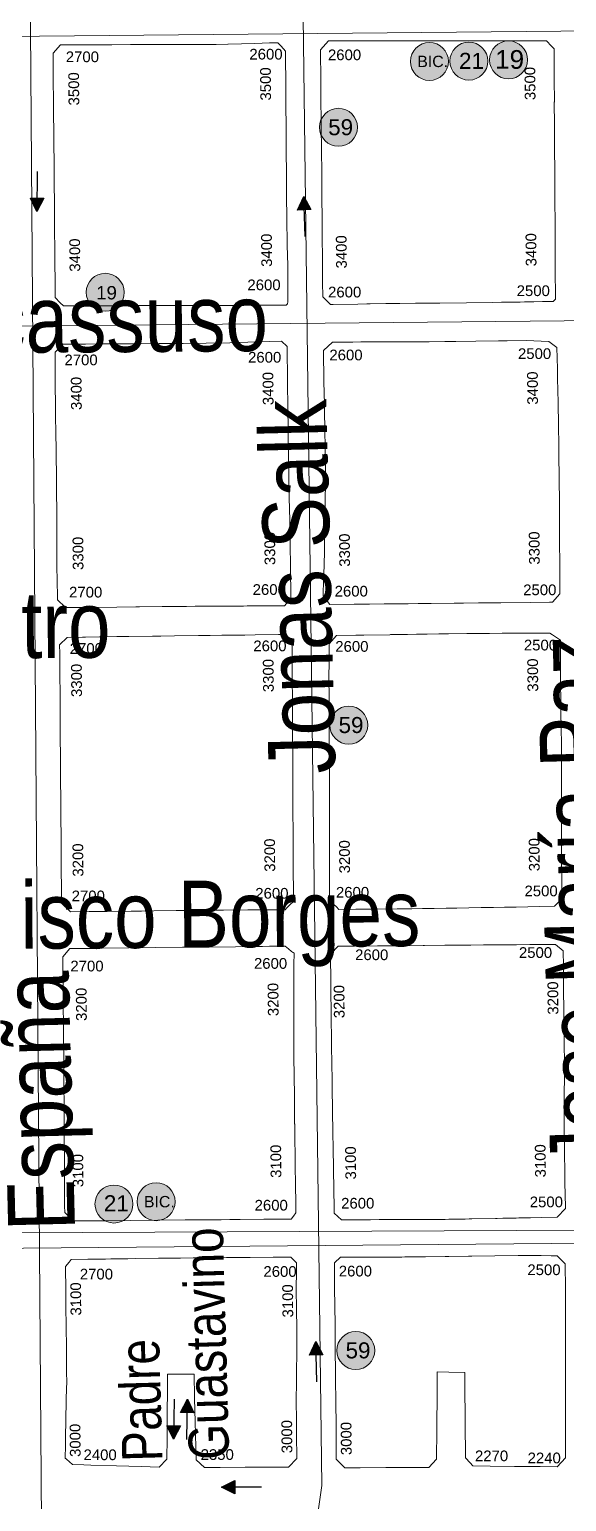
# Model space of a CAD drawing. Header units: millimetres. Extents: x 11558 to 23675, y 49449 to 61482.
# Drawn here: x 18651 to 18852, y 56912 to 57463 of the extents above; entities that cross this region are included whole.
import ezdxf

# ---------------------------------------------------------------- set-up
doc = ezdxf.new("R2010")
doc.units = ezdxf.units.MM
for name, color, linetype in [('0. plano base - nombres calles', 22, 'Continuous'), ('0. Plano Base - PLANO', 254, 'Continuous'), ('0. Plano base - sentido calles', 253, 'Continuous'), ('7. puesta en valor CC la lucila', 212, 'Continuous'), ('numeración', 7, 'Continuous')]:
    doc.layers.add(name, color=color, linetype=linetype)
for name, color, linetype, true_color in [('Linea 19 Estación Carapachay', 7, 'Continuous', 0xa80000), ('Linea 19 Plaza Miserere', 7, 'Continuous', 0x575757), ('Linea 21 IDA Ramal F', 7, 'Continuous', 0x001861), ('Linea 21 IDA Ramal G', 7, 'Continuous', 0x001861), ('Linea 21 REGRESO Ramal F', 7, 'Continuous', 0x0a47ff), ('Linea 21 REGRO Ramal G', 7, 'Continuous', 0x0a47ff), ('Linea 59 Por Barrio Golf IDA', 7, 'Continuous', 0x007038), ('Linea 59 Por Barrio Golf VUELTA', 7, 'Continuous', 0xffd147), ('Linea 59 Por la Lucila IDA', 7, 'Continuous', 0x007038)]:
    doc.layers.add(name, color=color, linetype=linetype, true_color=true_color)
doc.layers.add('Linea Bicentenario Nueva', color=7, linetype='Continuous', true_color=0x0000cc, transparency=0.05)
doc.layers.get('7. puesta en valor CC la lucila').off()
doc.styles.get("Standard").update_dxf_attribs({"font": 'arial.ttf'})

# ---------------------------------------------------------------- blocks, each defined once
blk = doc.blocks.new('MANZANAS')
at = {"layer": '0. Plano Base - PLANO', "color": 0, "linetype": 'Continuous', "lineweight": 5}
for points in [[(5637364.52, 6180700.73), (5637363.63, 6180700.25), (5637362.07, 6180700.73), (5637359.78, 6180701.44), (5637357.23, 6180706.26), (5637355.62, 6180709.29), (5637353.63, 6180713.06), (5637353.35, 6180713.58), (5637352.5, 6180715.18), (5637352.22, 6180715.7), (5637351.53, 6180717.02), (5637350.82, 6180718.34), (5637348.12, 6180723.44), (5637346.3, 6180726.87), (5637342.16, 6180734.69), (5637338.09, 6180742.37), (5637334.02, 6180749.98), (5637329.91, 6180757.68), (5637327.97, 6180761.31), (5637326, 6180765), (5637321.87, 6180772.75), (5637316.37, 6180783.05), (5637317.46, 6180787.43), (5637324.42, 6180791.04), (5637330.71, 6180794.3), (5637334.43, 6180796.22), (5637342.18, 6180800.24), (5637345.26, 6180801.83), (5637349.82, 6180804.2), (5637357.46, 6180808.15), (5637365.14, 6180812.13), (5637372.91, 6180816.16), (5637383.09, 6180821.5), (5637389.87, 6180825.07), (5637392.44, 6180824.17), (5637393.34, 6180823.86), (5637393.82, 6180823.69), (5637396.24, 6180819.1), (5637399.09, 6180813.68), (5637399.12, 6180813.63), (5637403.07, 6180806.13), (5637403.09, 6180806.08), (5637407.14, 6180798.47), (5637411.14, 6180790.82), (5637415.26, 6180782.99), (5637420.01, 6180773.99), (5637424.54, 6180765.4), (5637424.56, 6180765.35), (5637425.97, 6180762.67), (5637427.66, 6180759.46), (5637429.12, 6180756.69), (5637430.4, 6180754.26), (5637430.55, 6180753.97), (5637432.15, 6180750.94), (5637432.4, 6180750.47), (5637437.06, 6180741.62), (5637437.19, 6180741.39), (5637437.46, 6180740.87), (5637437.11, 6180739.67), (5637436.78, 6180739.49), (5637436.34, 6180739.25), (5637433.56, 6180737.74), (5637430.74, 6180736.22), (5637427.62, 6180734.53), (5637426.22, 6180733.77), (5637425.86, 6180733.57), (5637420.7, 6180730.78), (5637420.07, 6180730.44), (5637417.27, 6180728.92), (5637408.56, 6180724.2), (5637399.79, 6180719.54), (5637399.22, 6180719.24), (5637398.52, 6180718.87), (5637394.72, 6180716.87), (5637391.68, 6180715.27), (5637386.52, 6180712.53), (5637383.76, 6180711.05), (5637381.89, 6180710.05), (5637376.74, 6180707.29), (5637375.6, 6180706.68), (5637372.68, 6180705.11)], [(5637282.16, 6180657.34), (5637275.19, 6180653.69), (5637273.63, 6180654.2), (5637271.03, 6180655.05), (5637266.98, 6180662.69), (5637266.12, 6180664.31), (5637261.85, 6180672.36), (5637260, 6180675.83), (5637257.92, 6180679.75), (5637256.07, 6180683.23), (5637253.83, 6180687.46), (5637251.65, 6180691.57), (5637249.9, 6180694.86), (5637249.67, 6180695.3), (5637241.78, 6180710.17), (5637241.57, 6180710.55), (5637239.3, 6180714.83), (5637237.55, 6180718.12), (5637235.82, 6180721.39), (5637233.58, 6180725.62), (5637229.81, 6180732.72), (5637228.14, 6180735.86), (5637229.2, 6180739.88), (5637235.3, 6180743.07), (5637236.29, 6180743.59), (5637241.68, 6180746.4), (5637244.37, 6180747.81), (5637244.81, 6180748.03), (5637245.83, 6180748.57), (5637246.24, 6180748.78), (5637252.42, 6180752.01), (5637254.99, 6180753.35), (5637255.17, 6180753.45), (5637259.09, 6180755.5), (5637261.64, 6180756.83), (5637269.04, 6180760.69), (5637271.9, 6180762.19), (5637276.83, 6180764.76), (5637280.87, 6180766.87), (5637284.61, 6180768.95), (5637284.78, 6180769.04), (5637289.16, 6180771.48), (5637293.53, 6180773.91), (5637298.26, 6180776.54), (5637301.07, 6180778.1), (5637302.72, 6180777.49), (5637305.01, 6180776.65), (5637305.97, 6180774.82), (5637307.67, 6180771.61), (5637309.09, 6180768.91), (5637310.31, 6180766.61), (5637314.27, 6180759.1), (5637318.41, 6180751.27), (5637320.34, 6180747.62), (5637322.4, 6180743.72), (5637326.54, 6180735.88), (5637328.07, 6180733.01), (5637330.49, 6180728.44), (5637331.8, 6180725.98), (5637332.79, 6180724.11), (5637334.62, 6180720.66), (5637338.58, 6180713.22), (5637339.28, 6180712.05), (5637340.79, 6180709.5), (5637342.92, 6180705.45), (5637344.04, 6180703.31), (5637344.96, 6180701.55), (5637346.6, 6180698.4), (5637348.37, 6180695), (5637348.5, 6180694.74), (5637348.99, 6180693.76), (5637349.36, 6180693.01), (5637349.05, 6180692.4), (5637348.27, 6180691.99), (5637340.57, 6180687.91), (5637340.2, 6180687.71), (5637337.09, 6180686.06), (5637335.02, 6180684.97), (5637330.28, 6180682.48), (5637322.7, 6180678.58), (5637318.85, 6180676.55), (5637314.95, 6180674.51), (5637313.7, 6180673.85), (5637307.23, 6180670.46), (5637303.38, 6180668.45), (5637299.55, 6180666.44), (5637296.18, 6180664.68), (5637291.89, 6180662.43), (5637288.92, 6180660.88), (5637285.56, 6180659.12)], [(5637423.2, 6180604.76), (5637415.19, 6180600.51), (5637411.49, 6180602.15), (5637410.94, 6180603.31), (5637409.35, 6180606.68), (5637407.75, 6180609.98), (5637406.61, 6180612.33), (5637406.03, 6180613.54), (5637404.68, 6180616.32), (5637403.38, 6180618.98), (5637402.82, 6180620.15), (5637399.11, 6180627.81), (5637396.36, 6180633.12), (5637395.12, 6180635.51), (5637393.39, 6180638.85), (5637392.68, 6180640.22), (5637391.09, 6180643.29), (5637387.02, 6180650.96), (5637382.98, 6180658.42), (5637380.43, 6180663.12), (5637378.9, 6180665.95), (5637374.78, 6180673.54), (5637372.92, 6180676.98), (5637371.19, 6180680.17), (5637369.27, 6180683.71), (5637370.85, 6180688.09), (5637377.58, 6180691.63), (5637380.18, 6180692.99), (5637381, 6180693.42), (5637381.17, 6180693.51), (5637382.35, 6180694.13), (5637382.54, 6180694.23), (5637387.36, 6180696.76), (5637391.33, 6180698.85), (5637394.99, 6180700.77), (5637402.89, 6180704.91), (5637408.02, 6180707.63), (5637410.49, 6180708.95), (5637411.66, 6180709.58), (5637418.3, 6180713.13), (5637425.72, 6180717.11), (5637428.6, 6180718.65), (5637434.93, 6180722.04), (5637442.52, 6180725.61), (5637446.27, 6180725.01), (5637450.12, 6180718.02), (5637451.86, 6180714.84), (5637456.17, 6180707), (5637460.32, 6180699.37), (5637460.94, 6180698.2), (5637461.48, 6180697.2), (5637462.68, 6180694.94), (5637464.24, 6180692.04), (5637465.13, 6180690.36), (5637465.33, 6180689.99), (5637465.72, 6180689.26), (5637466.58, 6180687.66), (5637468.44, 6180684.17), (5637469.3, 6180682.56), (5637471.06, 6180679.28), (5637472.55, 6180676.49), (5637476.5, 6180669.04), (5637476.82, 6180668.42), (5637477.79, 6180666.57), (5637478.84, 6180664.56), (5637480.69, 6180661.02), (5637484.57, 6180653.58), (5637485.96, 6180650.93), (5637489.21, 6180644.71), (5637489.75, 6180643.67), (5637488.76, 6180639.65), (5637487.76, 6180639.13), (5637481.4, 6180635.74), (5637471.74, 6180630.59), (5637464.29, 6180626.62), (5637459.36, 6180624), (5637456.25, 6180622.34), (5637448.72, 6180618.33), (5637445.24, 6180616.48), (5637444.42, 6180616.04), (5637441.05, 6180614.24), (5637438.04, 6180612.64), (5637433.18, 6180610.06), (5637428.31, 6180607.47), (5637426, 6180606.25)], [(5637334.96, 6180557.55), (5637327.97, 6180553.85), (5637327.82, 6180553.9), (5637323.96, 6180555.1), (5637320.07, 6180562.25), (5637318.49, 6180565.16), (5637314.51, 6180572.73), (5637312.46, 6180576.62), (5637310.4, 6180580.54), (5637308.55, 6180584.07), (5637307.06, 6180586.9), (5637306.41, 6180588.13), (5637303.64, 6180593.39), (5637302.21, 6180596.1), (5637298.69, 6180602.62), (5637298.38, 6180603.19), (5637298.28, 6180603.38), (5637298.12, 6180603.67), (5637294.05, 6180611.22), (5637292.14, 6180614.75), (5637290.28, 6180618.18), (5637289.91, 6180618.87), (5637285.85, 6180626.47), (5637282.26, 6180633.33), (5637280.43, 6180636.81), (5637281.57, 6180640.86), (5637288.83, 6180644.67), (5637288.9, 6180644.71), (5637289.15, 6180644.84), (5637294.04, 6180647.42), (5637295.63, 6180648.26), (5637298.38, 6180649.71), (5637306.01, 6180653.72), (5637313.48, 6180657.66), (5637321.11, 6180661.68), (5637321.43, 6180661.85), (5637329.08, 6180665.88), (5637336.79, 6180670.13), (5637342.78, 6180673.47), (5637345.69, 6180675.09), (5637353.78, 6180679.59), (5637356.47, 6180678.82), (5637362.77, 6180667.09), (5637363.89, 6180664.99), (5637366.36, 6180660.39), (5637366.78, 6180659.61), (5637366.96, 6180659.27), (5637369.03, 6180655.4), (5637369.37, 6180654.78), (5637370.89, 6180651.94), (5637370.93, 6180651.87), (5637372.54, 6180648.9), (5637374.92, 6180644.5), (5637379.11, 6180636.75), (5637383.28, 6180629.05), (5637387.41, 6180621.42), (5637391.6, 6180613.67), (5637395.64, 6180606.2), (5637401.07, 6180596.16), (5637401.27, 6180595.79), (5637400.43, 6180592.26), (5637400.25, 6180592.17), (5637397.94, 6180590.95), (5637390.7, 6180587.13), (5637389.41, 6180586.45), (5637388.06, 6180585.74), (5637386.83, 6180585.09), (5637384.02, 6180583.61), (5637383.47, 6180583.32), (5637383.04, 6180583.09), (5637382.62, 6180582.87), (5637380.34, 6180581.67), (5637375.58, 6180579.16), (5637370.83, 6180576.66), (5637367.95, 6180575.14), (5637367.44, 6180574.87), (5637360.27, 6180571.06), (5637359.9, 6180570.86), (5637352.43, 6180566.87), (5637351.15, 6180566.19), (5637344.89, 6180562.84)], [(5637476.46, 6180503.75), (5637470.87, 6180500.77), (5637470.48, 6180500.89), (5637469.92, 6180501.07), (5637466.18, 6180502.1), (5637464.96, 6180504.43), (5637462.95, 6180508.31), (5637461.88, 6180510.36), (5637460.64, 6180512.75), (5637459.21, 6180515.51), (5637456.02, 6180521.66), (5637454.1, 6180525.44), (5637452.1, 6180529.3), (5637450.15, 6180533.02), (5637448.13, 6180536.86), (5637445.83, 6180541.24), (5637443.98, 6180544.76), (5637436.27, 6180559.45), (5637432.5, 6180566.64), (5637431.59, 6180568.36), (5637427, 6180577.11), (5637425.34, 6180580.35), (5637424.13, 6180582.73), (5637421.77, 6180587.35), (5637422.81, 6180591.35), (5637429.15, 6180594.77), (5637431.84, 6180596.22), (5637440.35, 6180600.81), (5637440.54, 6180600.91), (5637440.67, 6180600.98), (5637444.96, 6180603.3), (5637446.15, 6180603.94), (5637449.13, 6180605.55), (5637451.56, 6180606.86), (5637452.61, 6180607.42), (5637456.46, 6180609.5), (5637458.27, 6180610.48), (5637459.65, 6180611.22), (5637465.67, 6180614.47), (5637472.77, 6180618.2), (5637473.27, 6180618.47), (5637477.45, 6180620.67), (5637480.09, 6180622.06), (5637481.4, 6180622.75), (5637484.42, 6180624.34), (5637493.19, 6180628.96), (5637494.47, 6180628.81), (5637498, 6180628.42), (5637503.43, 6180617.84), (5637505.82, 6180613.4), (5637508.07, 6180609.21), (5637509.21, 6180607.09), (5637511.12, 6180603.54), (5637512.86, 6180600.3), (5637516.73, 6180593.11), (5637518.24, 6180590.22), (5637520.4, 6180586.09), (5637524.67, 6180577.91), (5637526.79, 6180573.83), (5637528.71, 6180570.17), (5637530.75, 6180566.25), (5637532.83, 6180562.28), (5637534.47, 6180559.12), (5637535, 6180558.11), (5637536.14, 6180555.92), (5637537.45, 6180553.42), (5637539.05, 6180550.35), (5637540.73, 6180547.12), (5637541.84, 6180545.01), (5637542.48, 6180543.77), (5637543.06, 6180542.67), (5637542.98, 6180542.43), (5637541.89, 6180539.11), (5637541.71, 6180539), (5637536.83, 6180536.25), (5637533.14, 6180534.24), (5637529.31, 6180532.16), (5637525.51, 6180530.1), (5637521.86, 6180528.12), (5637517.75, 6180525.89), (5637513.73, 6180523.71), (5637509.75, 6180521.55), (5637506.22, 6180519.64), (5637502.36, 6180517.56), (5637498.43, 6180515.47), (5637494.95, 6180513.61), (5637490.75, 6180511.37), (5637490.13, 6180511.04), (5637483.13, 6180507.31)], [(5637388.3, 6180456.99), (5637382.06, 6180453.66), (5637377.66, 6180454.96), (5637374.66, 6180460.62), (5637372.13, 6180465.41), (5637367.39, 6180474.37), (5637365.85, 6180477.29), (5637362.91, 6180482.84), (5637361.29, 6180485.9), (5637359.66, 6180488.98), (5637358.7, 6180490.8), (5637356.85, 6180494.3), (5637354.96, 6180497.88), (5637353.64, 6180500.36), (5637352.01, 6180503.46), (5637351.42, 6180504.56), (5637349.16, 6180508.84), (5637347.24, 6180512.47), (5637347.1, 6180512.73), (5637342.31, 6180521.8), (5637342.14, 6180522.1), (5637336.64, 6180532.51), (5637333.81, 6180537.86), (5637332.56, 6180540.22), (5637332.42, 6180540.49), (5637333.62, 6180544.22), (5637338.65, 6180546.95), (5637339.15, 6180547.22), (5637339.7, 6180547.52), (5637344.31, 6180550.01), (5637346.37, 6180551.13), (5637350.04, 6180553.1), (5637350.17, 6180553.17), (5637354.02, 6180555.22), (5637361.8, 6180559.38), (5637364.55, 6180560.86), (5637369.07, 6180563.27), (5637376.98, 6180567.5), (5637380.84, 6180569.56), (5637384.63, 6180571.59), (5637392.22, 6180575.65), (5637395.66, 6180577.49), (5637403.42, 6180581.64), (5637404.92, 6180582.44), (5637405.31, 6180582.65), (5637409.27, 6180581.32), (5637410.29, 6180579.37), (5637412.34, 6180575.47), (5637414.48, 6180571.41), (5637416.42, 6180567.71), (5637418.41, 6180563.93), (5637419.97, 6180560.98), (5637421.87, 6180557.36), (5637422.09, 6180556.94), (5637423.44, 6180554.38), (5637424.1, 6180553.11), (5637425.31, 6180550.82), (5637428.2, 6180545.33), (5637431.95, 6180538.2), (5637439.51, 6180523.82), (5637441.51, 6180520.02), (5637443.6, 6180516.05), (5637445.57, 6180512.3), (5637447.61, 6180508.42), (5637449.92, 6180504.04), (5637451.58, 6180500.87), (5637453.41, 6180497.4), (5637454.35, 6180495.61), (5637453.81, 6180493.8), (5637453.3, 6180492.13), (5637453.06, 6180491.33), (5637450.33, 6180489.92), (5637444.76, 6180487.06), (5637440.73, 6180484.94), (5637432.67, 6180480.64), (5637430.23, 6180479.34), (5637424.9, 6180476.5), (5637421.66, 6180474.77), (5637417.35, 6180472.47), (5637417.04, 6180472.31), (5637409.59, 6180468.34), (5637405.6, 6180466.21), (5637402.1, 6180464.34), (5637394.2, 6180460.14), (5637391.64, 6180458.77)], [(5637527.66, 6180399.41), (5637525.25, 6180398.15), (5637521.7, 6180399.11), (5637519.69, 6180402.82), (5637518.54, 6180404.94), (5637517.71, 6180406.47), (5637516.5, 6180408.7), (5637516.31, 6180409.05), (5637515.04, 6180411.39), (5637512.95, 6180415.25), (5637510.86, 6180419.1), (5637509.47, 6180421.66), (5637508, 6180424.38), (5637506.72, 6180426.74), (5637504.07, 6180431.62), (5637502.67, 6180434.22), (5637500, 6180439.17), (5637498.58, 6180441.83), (5637494.49, 6180449.48), (5637492.59, 6180453.03), (5637490.4, 6180457.12), (5637487.5, 6180462.54), (5637486.22, 6180464.92), (5637482.14, 6180472.55), (5637480.83, 6180475.01), (5637475.8, 6180484.41), (5637475.9, 6180484.76), (5637477, 6180488.46), (5637477.33, 6180488.64), (5637482.38, 6180491.29), (5637489.99, 6180495.33), (5637492.92, 6180496.89), (5637497.72, 6180499.44), (5637505.09, 6180503.35), (5637505.47, 6180503.56), (5637512.25, 6180507.16), (5637512.56, 6180507.33), (5637517.22, 6180509.79), (5637517.94, 6180510.18), (5637520.76, 6180511.67), (5637525.04, 6180513.93), (5637527.82, 6180515.4), (5637528.07, 6180515.53), (5637532.64, 6180517.95), (5637535.89, 6180519.67), (5637540.31, 6180522.01), (5637543.35, 6180523.62), (5637548.76, 6180526.48), (5637548.83, 6180526.52), (5637552.49, 6180525.69), (5637555.17, 6180520.68), (5637559.1, 6180513.3), (5637567.25, 6180498.04), (5637569.33, 6180494.14), (5637569.62, 6180493.59), (5637571.38, 6180490.3), (5637573.91, 6180485.52), (5637575.34, 6180482.7), (5637576.88, 6180479.68), (5637579.2, 6180475.12), (5637583.37, 6180467.03), (5637587.44, 6180459.48), (5637591.55, 6180451.88), (5637593.05, 6180449.1), (5637597.45, 6180440.95), (5637597.65, 6180440.59), (5637597.6, 6180440.4), (5637596.5, 6180436.41), (5637596.45, 6180436.21), (5637591.46, 6180433.49), (5637587.73, 6180431.47), (5637583.82, 6180429.34), (5637582.96, 6180428.87), (5637581.36, 6180428), (5637578.59, 6180426.49), (5637576.77, 6180425.5), (5637576.18, 6180425.18), (5637568.34, 6180420.91), (5637567.49, 6180420.45), (5637566.2, 6180419.75), (5637565.19, 6180419.2), (5637560.78, 6180416.8), (5637559.61, 6180416.16), (5637556.02, 6180414.27), (5637553.2, 6180412.79), (5637545.49, 6180408.75), (5637545.08, 6180408.54), (5637542.4, 6180407.14), (5637537.74, 6180404.69), (5637534.85, 6180403.18), (5637530.28, 6180400.79), (5637528.39, 6180399.8)], [(5637439.03, 6180352.88), (5637436.21, 6180351.44), (5637432.43, 6180352.68), (5637432.06, 6180352.8), (5637430.92, 6180354.96), (5637430.3, 6180356.14), (5637430.25, 6180356.23), (5637427.32, 6180361.79), (5637426.78, 6180362.81), (5637425.18, 6180365.85), (5637424.83, 6180366.52), (5637423.18, 6180369.64), (5637419.04, 6180377.5), (5637418.58, 6180378.36), (5637418.25, 6180378.99), (5637414.1, 6180386.86), (5637413.95, 6180387.15), (5637409.22, 6180396.13), (5637404.56, 6180404.95), (5637402.99, 6180407.88), (5637402.72, 6180408.4), (5637402.43, 6180408.94), (5637400.66, 6180412.26), (5637399.87, 6180413.74), (5637399.72, 6180414.03), (5637395.4, 6180422.14), (5637395.14, 6180422.63), (5637395.01, 6180422.89), (5637394.86, 6180423.16), (5637387.32, 6180437.33), (5637388.28, 6180441.36), (5637388.65, 6180441.56), (5637391.98, 6180443.33), (5637396.64, 6180445.81), (5637398.88, 6180447), (5637407.79, 6180451.76), (5637416.61, 6180456.52), (5637425.46, 6180461.25), (5637429.92, 6180463.59), (5637434.25, 6180465.87), (5637442.95, 6180470.52), (5637449.07, 6180473.82), (5637451.88, 6180475.33), (5637454.16, 6180476.55), (5637456.36, 6180477.71), (5637459.34, 6180479.3), (5637460.83, 6180479), (5637462.38, 6180478.69), (5637462.75, 6180478.61), (5637463.12, 6180478.54), (5637463.51, 6180478.46), (5637465.39, 6180474.78), (5637466.79, 6180472.04), (5637468.3, 6180469.1), (5637469.72, 6180466.33), (5637471.32, 6180463.19), (5637476.09, 6180454.01), (5637476.44, 6180453.35), (5637480.38, 6180445.93), (5637480.67, 6180445.39), (5637485.43, 6180436.45), (5637487.58, 6180432.4), (5637490.03, 6180427.79), (5637490.16, 6180427.55), (5637493.14, 6180421.93), (5637493.23, 6180421.78), (5637494.95, 6180418.71), (5637499.64, 6180409.9), (5637501.34, 6180406.69), (5637503.13, 6180403.36), (5637504.83, 6180400.18), (5637504.86, 6180400.13), (5637506.33, 6180397.39), (5637506.37, 6180397.32), (5637508.92, 6180392.58), (5637508.7, 6180391.09), (5637508.48, 6180389.67), (5637507.3, 6180389.07), (5637499.62, 6180385.12), (5637499.37, 6180384.99), (5637491.54, 6180380.77), (5637491.21, 6180380.59), (5637488.15, 6180378.95), (5637485.27, 6180377.42), (5637482.08, 6180375.73), (5637481.85, 6180375.61), (5637480.08, 6180374.67), (5637473.55, 6180371.2), (5637473.44, 6180371.15), (5637473.32, 6180371.08), (5637464.58, 6180366.44), (5637464.35, 6180366.32), (5637455.46, 6180361.6), (5637446.86, 6180357.03)], [(5637634.55, 6180369.68), (5637640.76, 6180357.7), (5637639.54, 6180353.35), (5637633.82, 6180350.46), (5637625.25, 6180346.12), (5637617.11, 6180342), (5637611.35, 6180339.08), (5637609.91, 6180339.59), (5637607.51, 6180340.43), (5637601.25, 6180352.28), (5637599.84, 6180354.95), (5637598.76, 6180356.97), (5637597.06, 6180360.19), (5637592.83, 6180368.17), (5637592.54, 6180368.72), (5637587.2, 6180366.07), (5637583.32, 6180364.14), (5637587.74, 6180355.43), (5637591.88, 6180347.29), (5637593.15, 6180344.78), (5637598.07, 6180335.07), (5637596.98, 6180330.98), (5637591.26, 6180327.98), (5637582.69, 6180323.48), (5637574.19, 6180319.01), (5637569.12, 6180316.35), (5637564.82, 6180317.74), (5637559.9, 6180327.07), (5637558.43, 6180329.87), (5637555.34, 6180335.69), (5637554.32, 6180337.61), (5637551.27, 6180343.33), (5637549.65, 6180346.37), (5637545.59, 6180353.97), (5637541.64, 6180361.38), (5637537.46, 6180369.22), (5637535.17, 6180373.51), (5637531.45, 6180380.5), (5637530.34, 6180382.58), (5637531.32, 6180385.55), (5637532.77, 6180386.3), (5637536.66, 6180388.31), (5637538.83, 6180389.43), (5637539.9, 6180389.99), (5637544.33, 6180392.28), (5637548.98, 6180394.73), (5637551.71, 6180396.2), (5637552.68, 6180396.72), (5637556.09, 6180398.55), (5637559.51, 6180400.39), (5637565.97, 6180403.86), (5637567.21, 6180404.53), (5637573.73, 6180408.03), (5637574.79, 6180408.6), (5637582.38, 6180412.68), (5637590.06, 6180416.8), (5637595.81, 6180419.7), (5637597.77, 6180420.7), (5637601.15, 6180422.41), (5637603.13, 6180423.4), (5637607.15, 6180422.13), (5637607.36, 6180421.73), (5637611.32, 6180414.22), (5637614.49, 6180408.19), (5637618.18, 6180401.17), (5637622.31, 6180393.17), (5637626.18, 6180385.67), (5637630.42, 6180377.58)], [(5637545.26, 6180323.04), (5637547.4, 6180319.04), (5637551.61, 6180311.2), (5637550.36, 6180306.92), (5637544.54, 6180303.85), (5637535.94, 6180299.31), (5637527.64, 6180294.93), (5637522.5, 6180292.21), (5637518.36, 6180293.38), (5637511.52, 6180305.81), (5637507.34, 6180313.43), (5637505.38, 6180317), (5637504.65, 6180318.32), (5637502.91, 6180321.48), (5637498.51, 6180319.18), (5637497.47, 6180318.64), (5637494.1, 6180316.87), (5637498.27, 6180308.71), (5637499.33, 6180306.64), (5637502.35, 6180300.74), (5637504.54, 6180296.46), (5637504.96, 6180295.62), (5637508.58, 6180288.55), (5637507.41, 6180284.53), (5637501.26, 6180281.57), (5637492.98, 6180277.59), (5637484.32, 6180273.42), (5637481.94, 6180272.28), (5637478.19, 6180270.48), (5637475.23, 6180271.14), (5637474.62, 6180271.28), (5637472.49, 6180275.53), (5637470.75, 6180279), (5637468.6, 6180283.32), (5637464.68, 6180291.29), (5637461.79, 6180297.22), (5637460.49, 6180299.66), (5637458.36, 6180303.67), (5637457.05, 6180306.13), (5637456.09, 6180307.94), (5637452.12, 6180315.38), (5637448.83, 6180321.58), (5637448.12, 6180322.91), (5637446.28, 6180326.37), (5637445.96, 6180326.96), (5637441.68, 6180335.01), (5637442.1, 6180337.12), (5637442.35, 6180338.36), (5637447.8, 6180341.28), (5637449.05, 6180341.95), (5637450.96, 6180342.97), (5637453.69, 6180344.43), (5637455.35, 6180345.32), (5637460.99, 6180348.34), (5637463.46, 6180349.66), (5637471.18, 6180353.8), (5637473.81, 6180355.21), (5637478.08, 6180357.5), (5637478.42, 6180357.68), (5637482.57, 6180359.89), (5637486.4, 6180361.91), (5637493.6, 6180365.73), (5637501.48, 6180369.9), (5637509.09, 6180373.93), (5637514.85, 6180376.98), (5637517.77, 6180376.13), (5637519.67, 6180372.33), (5637521.65, 6180368.36), (5637523.06, 6180365.55), (5637524.75, 6180362.5), (5637526.18, 6180359.9), (5637528.89, 6180355), (5637530.8, 6180351.22), (5637531.43, 6180349.99), (5637532.89, 6180347.11), (5637536.96, 6180339.07), (5637538.55, 6180335.93), (5637541.07, 6180330.96)]]:
    blk.add_lwpolyline(points, close=True, dxfattribs=at)
blk = doc.blocks.new('19')
at = {"layer": 'Linea 19 Estación Carapachay', "lineweight": 211, "true_color": 0xededed}
h = blk.add_hatch(color=7, dxfattribs=at)
h.dxf.hatch_style = 1
edge = h.paths.add_edge_path()
edge.add_arc((0, 0), 7.11, 0, 360)
at = {"layer": 'Linea 19 Estación Carapachay', "lineweight": 9}
blk.add_circle((0, 0), 7.11, dxfattribs=at)
at = {"layer": 'Linea 19 Estación Carapachay', "lineweight": 15, "insert": (-3.4, 2.34), "char_height": 5, "attachment_point": 1}
blk.add_mtext_dynamic_manual_height_columns('19', width=16.4579, gutter_width=12.5, heights=[0], dxfattribs=at)
blk = doc.blocks.new('19 a cap')
at = {"layer": 'Linea 19 Plaza Miserere', "lineweight": 211, "true_color": 0xededed}
h = blk.add_hatch(color=7, dxfattribs=at)
h.dxf.hatch_style = 1
edge = h.paths.add_edge_path()
edge.add_arc((0, 0), 7.11, 0, 360)
at = {"layer": 'Linea 19 Plaza Miserere', "lineweight": 9}
blk.add_circle((0, 0), 7.11, dxfattribs=at)
at = {"layer": 'Linea 19 Plaza Miserere', "lineweight": 15, "insert": (-5.03, 3.65), "char_height": 7, "attachment_point": 1}
blk.add_mtext_dynamic_manual_height_columns('19', width=16.4579, gutter_width=12.5, heights=[0], dxfattribs=at)
blk = doc.blocks.new('21 azul')
at = {"layer": 'Linea 21 IDA Ramal F', "lineweight": 211, "true_color": 0xededed}
h = blk.add_hatch(color=7, dxfattribs=at)
h.dxf.hatch_style = 1
edge = h.paths.add_edge_path()
edge.add_arc((0, 0), 7.11, 0, 360)
at = {"layer": 'Linea 21 IDA Ramal F', "lineweight": 9}
blk.add_circle((0, 0), 7.11, dxfattribs=at)
at = {"layer": 'Linea 21 IDA Ramal F', "lineweight": 211, "insert": (-3.78, 3.29), "char_height": 6, "attachment_point": 1}
blk.add_mtext_dynamic_manual_height_columns('21', width=8.5711, gutter_width=12.5, heights=[0], dxfattribs=at)
blk = doc.blocks.new('21 regreso')
at = {"layer": 'Linea 21 REGRESO Ramal F', "lineweight": 211, "true_color": 0xededed}
h = blk.add_hatch(color=7, dxfattribs=at)
h.dxf.hatch_style = 1
edge = h.paths.add_edge_path()
edge.add_arc((0, 0), 7.11, 0, 360)
at = {"layer": 'Linea 21 REGRESO Ramal F', "lineweight": 9}
blk.add_circle((0, 0), 7.11, dxfattribs=at)
at = {"layer": 'Linea 21 REGRESO Ramal F', "lineweight": 15, "insert": (-3.69, 3.1), "char_height": 6, "attachment_point": 1}
blk.add_mtext_dynamic_manual_height_columns('21', width=6.2012, gutter_width=12.5, heights=[0], dxfattribs=at)
blk = doc.blocks.new('59 ida')
at = {"layer": 'Linea 59 Por la Lucila IDA', "lineweight": 211, "true_color": 0xededed}
h = blk.add_hatch(color=7, dxfattribs=at)
h.dxf.hatch_style = 1
edge = h.paths.add_edge_path()
edge.add_arc((0, 0), 7.11, 0, 360)
at = {"layer": 'Linea 59 Por la Lucila IDA', "lineweight": 9}
blk.add_circle((0, 0), 7.11, dxfattribs=at)
at = {"layer": 'Linea 59 Por la Lucila IDA', "lineweight": 15, "insert": (-3.84, 3.05), "char_height": 6, "attachment_point": 1}
blk.add_mtext_dynamic_manual_height_columns('59', width=16.4579, gutter_width=12.5, heights=[0], dxfattribs=at)
blk = doc.blocks.new('bic. nueva fucsia')
at = {"layer": 'Linea Bicentenario Nueva', "lineweight": 211, "true_color": 0xededed}
h = blk.add_hatch(color=7, dxfattribs=at)
h.dxf.hatch_style = 1
edge = h.paths.add_edge_path()
edge.add_arc((0, 0), 7.11, 0, 360)
at = {"layer": 'Linea Bicentenario Nueva', "color": 230, "lineweight": 9, "true_color": 0xea348c}
blk.add_circle((0, 0), 7.11, dxfattribs=at)
at = {"layer": 'Linea Bicentenario Nueva', "color": 230, "lineweight": 15, "true_color": 0xea348c, "insert": (-4.55, 2.15), "char_height": 4.25, "attachment_point": 1}
blk.add_mtext_dynamic_manual_height_columns('BIC.', width=16.4579, gutter_width=12.5, heights=[0], dxfattribs=at)
blk = doc.blocks.new('bic. nueva verde')
at = {"layer": 'Linea Bicentenario Nueva', "lineweight": 211, "true_color": 0xededed}
h = blk.add_hatch(color=7, dxfattribs=at)
h.dxf.hatch_style = 1
edge = h.paths.add_edge_path()
edge.add_arc((0, 0), 7.11, 0, 360)
at = {"layer": 'Linea Bicentenario Nueva', "color": 62, "lineweight": 9, "true_color": 0xa2c01b}
blk.add_circle((0, 0), 7.11, dxfattribs=at)
at = {"layer": 'Linea Bicentenario Nueva', "color": 62, "lineweight": 15, "true_color": 0xa2c01b, "insert": (-4.55, 2.15), "char_height": 4.25, "attachment_point": 1}
blk.add_mtext_dynamic_manual_height_columns('BIC.', width=16.4579, gutter_width=12.5, heights=[0], dxfattribs=at)

msp = doc.modelspace()

# ---------------------------------------------------------------- hatches: boundary and pattern name
at = {"layer": '0. Plano base - sentido calles', "linetype": 'Continuous', "lineweight": 25, "ltscale": 2, "true_color": 0x1a1a1a}
h = msp.add_hatch(color=250, dxfattribs=at)
h.dxf.hatch_style = 1
h.paths.add_polyline_path([(18653.38, 57394.4), (18655.89, 57399.4), (18653.39, 57399.4)])
h.paths.add_polyline_path([(18653.38, 57394.4), (18653.39, 57399.4), (18650.89, 57399.4)])
h = msp.add_hatch(color=250, dxfattribs=at)
h.dxf.hatch_style = 1
h.paths.add_polyline_path([(18753.26, 57400.08), (18750.94, 57394.99), (18753.44, 57395.08)])
h.paths.add_polyline_path([(18753.26, 57400.08), (18753.44, 57395.08), (18755.93, 57395.17)])
h = msp.add_hatch(color=250, dxfattribs=at)
h.dxf.hatch_style = 1
h.paths.add_polyline_path([(18757.72, 56971.5), (18755.35, 56966.44), (18757.85, 56966.51)])
h.paths.add_polyline_path([(18757.72, 56971.5), (18757.85, 56966.51), (18760.35, 56966.57)])
h = msp.add_hatch(color=250, dxfattribs=at)
h.dxf.hatch_style = 1
h.paths.add_polyline_path([(18709.68, 56949.94), (18707.11, 56944.98), (18709.6, 56944.94)])
h.paths.add_polyline_path([(18709.68, 56949.94), (18709.6, 56944.94), (18712.1, 56944.9)])
h = msp.add_hatch(color=250, dxfattribs=at)
h.dxf.hatch_style = 1
h.paths.add_polyline_path([(18704.46, 56935.01), (18707.03, 56939.98), (18704.53, 56940.01)])
h.paths.add_polyline_path([(18704.46, 56935.01), (18704.53, 56940.01), (18702.03, 56940.05)])
h = msp.add_hatch(color=250, dxfattribs=at)
h.dxf.hatch_style = 1
h.paths.add_polyline_path([(18722.45, 56917.04), (18727.46, 56914.55), (18727.45, 56917.05)])
h.paths.add_polyline_path([(18722.45, 56917.04), (18727.45, 56917.05), (18727.45, 56919.55)])
at = {"layer": 'Linea Bicentenario Nueva', "lineweight": 15, "true_color": 0xea348c}
h = msp.add_hatch(dxfattribs=at)
h.set_pattern_fill('AR-HBONE', color=230)
h.set_pattern_definition([(45, (3995.3, 4142.75), (1e-14, 143.6841), [304.8, -101.6]), (135, (4067.15, 4214.59), (1e-14, 143.6841), [304.8, -101.6])])
h.paths.add_polyline_path([(18836.14, 57452.54, 1), (18844.51, 57452.54, 1)])
h.paths.add_polyline_path([(18836.77, 57449.9), (18844.81, 57449.9), (18844.81, 57455.05), (18836.77, 57455.05)], flags=9)
at = {"layer": 'Linea Bicentenario Nueva', "lineweight": 15, "true_color": 0xa2c01b}
h = msp.add_hatch(dxfattribs=at)
h.set_pattern_fill('AR-HBONE', color=62)
h.set_pattern_definition([(45, (3827.45, 3713.64), (1e-14, 143.6841), [304.8, -101.6]), (135, (3899.29, 3785.48), (1e-14, 143.6841), [304.8, -101.6])])
h.paths.add_polyline_path([(18668.29, 57023.43, 1), (18676.66, 57023.43, 1)])
h.paths.add_polyline_path([(18668.92, 57020.79), (18676.96, 57020.79), (18676.96, 57025.94), (18668.92, 57025.94)], flags=9)

# ---------------------------------------------------------------- linework, layer by layer
at = {"layer": '0. Plano base - sentido calles', "color": 250, "linetype": 'Continuous', "lineweight": 25, "ltscale": 2, "true_color": 0x1a1a1a}
for points in [[(18653.4, 57409.4), (18653.38, 57394.4), (18650.89, 57399.4), (18655.89, 57399.4), (18653.38, 57394.4)], [(18753.79, 57385.09), (18753.26, 57400.08), (18755.93, 57395.17), (18750.94, 57394.99), (18753.26, 57400.08)], [(18758.12, 56956.51), (18757.72, 56971.5), (18760.35, 56966.57), (18755.35, 56966.44), (18757.72, 56971.5)], [(18704.68, 56950.01), (18704.46, 56935.01), (18702.03, 56940.05), (18707.03, 56939.98), (18704.46, 56935.01)], [(18709.46, 56934.94), (18709.68, 56949.94), (18712.1, 56944.9), (18707.11, 56944.98), (18709.68, 56949.94)], [(18737.45, 56917.07), (18722.45, 56917.04), (18727.45, 56919.55), (18727.46, 56914.55), (18722.45, 56917.04)]]:
    msp.add_lwpolyline(points, dxfattribs=at)
at = {"layer": 'Linea 19 Estación Carapachay', "lineweight": 15}
msp.add_lwpolyline([(19873.95, 57363.46), (18249.52, 57347.67), (18251.94, 57007.22), (17481.19, 57000.91), (17452.58, 57097.86), (17453.05, 57230.02), (17424.1, 57233.29), (17418.3, 57238.42), (17398.66, 57342.88), (17399.43, 57411.84), (17469.18, 57451.96), (17465.03, 57459.78), (17174.57, 57457.89), (16228.33, 57449.93)], dxfattribs=at)
at = {"layer": 'Linea 21 IDA Ramal G', "lineweight": 15}
msp.add_lwpolyline([(19778.52, 56030.41), (19782.19, 56099.71), (19798.54, 56250.24), (19817.07, 56407.15), (19817.57, 56423.05), (19822.49, 56516.01), (19822.68, 56531.66), (19825.62, 56627.71), (19826.64, 56637.2), (19829.75, 56730.88), (19831.73, 56798.86), (19834.46, 56881.56), (19835.65, 56894.16), (19842.84, 56971.01), (19845.34, 57019.68), (19049.14, 57014.1), (18589.16, 57011.96), (18264.21, 57009.45), (17824.42, 57005.1), (17753.1, 57004.47)], dxfattribs=at)
at = {"layer": 'Linea 59 Por Barrio Golf IDA', "lineweight": 15}
msp.add_lwpolyline([(19486.7, 56723.72), (18810.38, 56703.88), (18733.41, 56731.73), (18760, 56917.62), (18746.38, 57987.23), (17288.61, 57971.93), (17452.71, 57873.56), (17251.63, 57825.71), (17194.87, 57816.96), (17168.92, 57816.96), (17117.99, 57822.91), (16925.91, 57865.43), (16921.78, 57827.32), (17147.09, 57696.76), (17195.39, 57630.33), (17220.54, 57556.01), (17216.89, 57485.71), (17195.1, 57457.39), (16938.3, 57454.72), (16940.6, 57319.1)], dxfattribs=at)
at = {"layer": 'Linea 59 Por Barrio Golf VUELTA', "lineweight": 15}
msp.add_lwpolyline([(17487.16, 57856.59), (18647.9, 57870.22), (18655.24, 56886.64), (18636.48, 56882.65), (18637.52, 56823.54), (18747.54, 56830.54), (18828.98, 56806.05), (19212.49, 56814.29)], dxfattribs=at)
at = {"layer": 'Linea Bicentenario Nueva', "color": 230, "lineweight": 15, "true_color": 0xea348c}
msp.add_lwpolyline([(15478.06, 55091.64), (15472.14, 55308.43), (15221.74, 55300.15), (15300.84, 56240.68), (15379.93, 56218.95), (15509.99, 56529.49), (15625.21, 56789.97), (15673.75, 56879.78), (16120.31, 56976.8), (16671.38, 56982.43), (16641.58, 57214.43), (16613.47, 57444.51), (17468.31, 57451.7), (17899.55, 57452.47), (18001.88, 57453.3), (18290.15, 57456.57), (19863.73, 57471.64), (19819.9, 57016.86)], dxfattribs=at)
at = {"layer": 'Linea Bicentenario Nueva', "color": 62, "lineweight": 15, "true_color": 0xa2c01b}
msp.add_lwpolyline([(19819.9, 57016.86), (16121.28, 56984.13), (15670.04, 56887.97), (15613.8, 56792.68), (15366.73, 56219), (15381.35, 56214.88), (15489.61, 56218.92), (15501.1, 55912.69), (15523.64, 55303.29), (15464.79, 55301.52), (15471.57, 55091.39)], dxfattribs=at)

# ---------------------------------------------------------------- block references
at = {"layer": '0. Plano Base - PLANO', "color": 28, "lineweight": 5, "true_color": 0x0d0d0d, "rotation": 332.5463477508169}
msp.add_blockref('MANZANAS', (-7833237.48, -2828296.13), dxfattribs=at)
at = {"layer": '7. puesta en valor CC la lucila', "color": 250, "lineweight": 30, "rotation": 332.5463477508169}
msp.add_blockref('MANZANAS', (-7833237.48, -2828296.13), dxfattribs=at)
at = {"layer": 'Linea 19 Estación Carapachay', "color": 188, "lineweight": 15, "true_color": 0x0a090b}
msp.add_blockref('19', (18678.92, 57364.22), dxfattribs=at)
at = {"layer": 'Linea 19 Plaza Miserere', "color": 188, "lineweight": 15, "true_color": 0x0a090b}
msp.add_blockref('19 a cap', (18829.86, 57451.21), dxfattribs=at)
at = {"layer": 'Linea 21 IDA Ramal G', "color": 188, "lineweight": 15, "true_color": 0x0a090b}
msp.add_blockref('21 azul', (18682.19, 57023), dxfattribs=at)
at = {"layer": 'Linea 21 REGRO Ramal G', "color": 188, "lineweight": 15, "true_color": 0x0a090b}
msp.add_blockref('21 regreso', (18815.03, 57450.74), dxfattribs=at)
at = {"layer": 'Linea 59 Por Barrio Golf IDA', "lineweight": 15}
for p in [(18766.21, 57425.96), (18770.09, 57202.22), (18772.71, 56968.19)]:
    msp.add_blockref('59 ida', p, dxfattribs=at)
at = {"layer": 'Linea Bicentenario Nueva', "lineweight": 15}
for name, p in [('bic. nueva fucsia', (18800.26, 57450.61)), ('bic. nueva verde', (18697.96, 57023.87))]:
    msp.add_blockref(name, p, dxfattribs=at)

# ---------------------------------------------------------------- texts
at = {"layer": '0. plano base - nombres calles', "color": 250, "lineweight": 15, "true_color": 0x1a1a1a, "attachment_point": 1}
for s, insert, char_height, rotation in [('{\\fArial Narrow|b0|i0|c0|p34;Domingo de Acassuso}', (18453.22, 57365.26), 25, 0.4044), ('{\\fArial Narrow|b0|i0|c0|p34;Jonas Salk}', (18740.1, 57183.68), 25, 91.4248), ('{\\fArial Narrow|b0|i0|c0|p34;Ramón B. Castro}', (18461.18, 57250.96), 25, 0.4044), ('{\\fArial Narrow|b0|i0|c0|p34;Jose María Paz}', (18845.51, 57036.54), 25, 91.4248), ('{\\fArial Narrow|b0|i0|c0|p34;Francisco Borges}', (18573.92, 57143.02), 25, 0.4044), ('{\\fArial Narrow|b0|i0|c0|p34;España}', (18642.63, 57012.7), 25, 91.4248), ('{\\fArial Narrow|b0|i0|c0|p34;Padre \\PGuastavino}', (18685.32, 56926.4), 15, 91.5598)]:
    msp.add_mtext_dynamic_manual_height_columns(s, width=329.255, gutter_width=12.5, heights=[0], dxfattribs=dict(at, insert=insert, char_height=char_height, rotation=rotation))
at = {"layer": 'numeración', "color": 251, "true_color": 0x606162, "char_height": 4, "attachment_point": 1}
for s, insert in [('2700', (18664.16, 57454.35)), ('2600', (18732.87, 57455.33)), ('2600', (18762.28, 57455.09)), ('2600', (18732.13, 57369)), ('2600', (18762.32, 57366.31)), ('2500', (18832.91, 57366.81)), ('2600', (18732.38, 57341.9)), ('2600', (18762.81, 57342.76)), ('2500', (18833.4, 57343.26)), ('2700', (18663.67, 57340.92)), ('2700', (18665.38, 57254)), ('2600', (18734.1, 57254.98)), ('2600', (18764.78, 57254.36)), ('2500', (18835.36, 57254.87)), ('2700', (18665.63, 57232.91)), ('2600', (18734.34, 57233.89)), ('2600', (18765.02, 57233.69)), ('2500', (18835.61, 57234.19)), ('2700', (18666.36, 57140.31)), ('2600', (18735.08, 57141.3)), ('2600', (18765.27, 57141.67)), ('2500', (18835.85, 57142.18)), ('2600', (18772.44, 57118.29)), ('2500', (18833.76, 57119.12)), ('2700', (18665.87, 57114.07)), ('2600', (18734.59, 57115.05)), ('2600', (18734.83, 57024.56)), ('2600', (18767.22, 57025.3)), ('2500', (18837.81, 57025.8)), ('2500', (18836.92, 57000.41)), ('2700', (18669.41, 56998.78)), ('2600', (18738.12, 56999.76)), ('2600', (18766.33, 56999.91)), ('2400', (18670.8, 56931.16)), ('2350', (18714.63, 56931.25)), ('2270', (18817.3, 56930.76)), ('2240', (18837.01, 56929.98))]:
    msp.add_mtext_dynamic_manual_height_columns(s, width=16.0314, gutter_width=12.5, heights=[0], dxfattribs=dict(at, insert=insert))
at = {"layer": 'numeración', "color": 251, "true_color": 0x606162, "char_height": 4, "attachment_point": 1, "rotation": 90.4984}
for s, insert in [('3500', (18736.98, 57435.96)), ('3500', (18835.96, 57436.13)), ('3500', (18665.2, 57434.13)), ('3400', (18737.36, 57373.73)), ('3400', (18836.34, 57373.91)), ('3400', (18665.58, 57371.91)), ('3400', (18765.34, 57373.12)), ('3400', (18666.14, 57320.14)), ('3400', (18737.92, 57321.97)), ('3400', (18836.9, 57322.14)), ('3300', (18666.79, 57260.28)), ('3300', (18738.57, 57262.1)), ('3300', (18766.55, 57261.49)), ('3300', (18837.55, 57262.27)), ('3300', (18738.01, 57214.56)), ('3300', (18836.98, 57214.73)), ('3300', (18666.22, 57212.74)), ('3200', (18666.76, 57145.51)), ('3200', (18738.54, 57147.34)), ('3200', (18766.53, 57146.73)), ('3200', (18837.52, 57147.51)), ('3200', (18739.81, 57093.32)), ('3200', (18844.53, 57093.86)), ('3200', (18668.03, 57091.5)), ('3200', (18764.51, 57092.53)), ('3100', (18740.83, 57032.77)), ('3100', (18768.81, 57032.16)), ('3100', (18839.81, 57032.94)), ('3100', (18666.76, 57029.28)), ('3100', (18665.95, 56981.25)), ('3100', (18745.28, 56980.53)), ('3000', (18665.71, 56928.33)), ('3000', (18744.94, 56929.72)), ('3000', (18767.15, 56929.01))]:
    msp.add_mtext_dynamic_manual_height_columns(s, width=16.0314, gutter_width=12.5, heights=[0], dxfattribs=dict(at, insert=insert))

doc.saveas('drawing.dxf')
